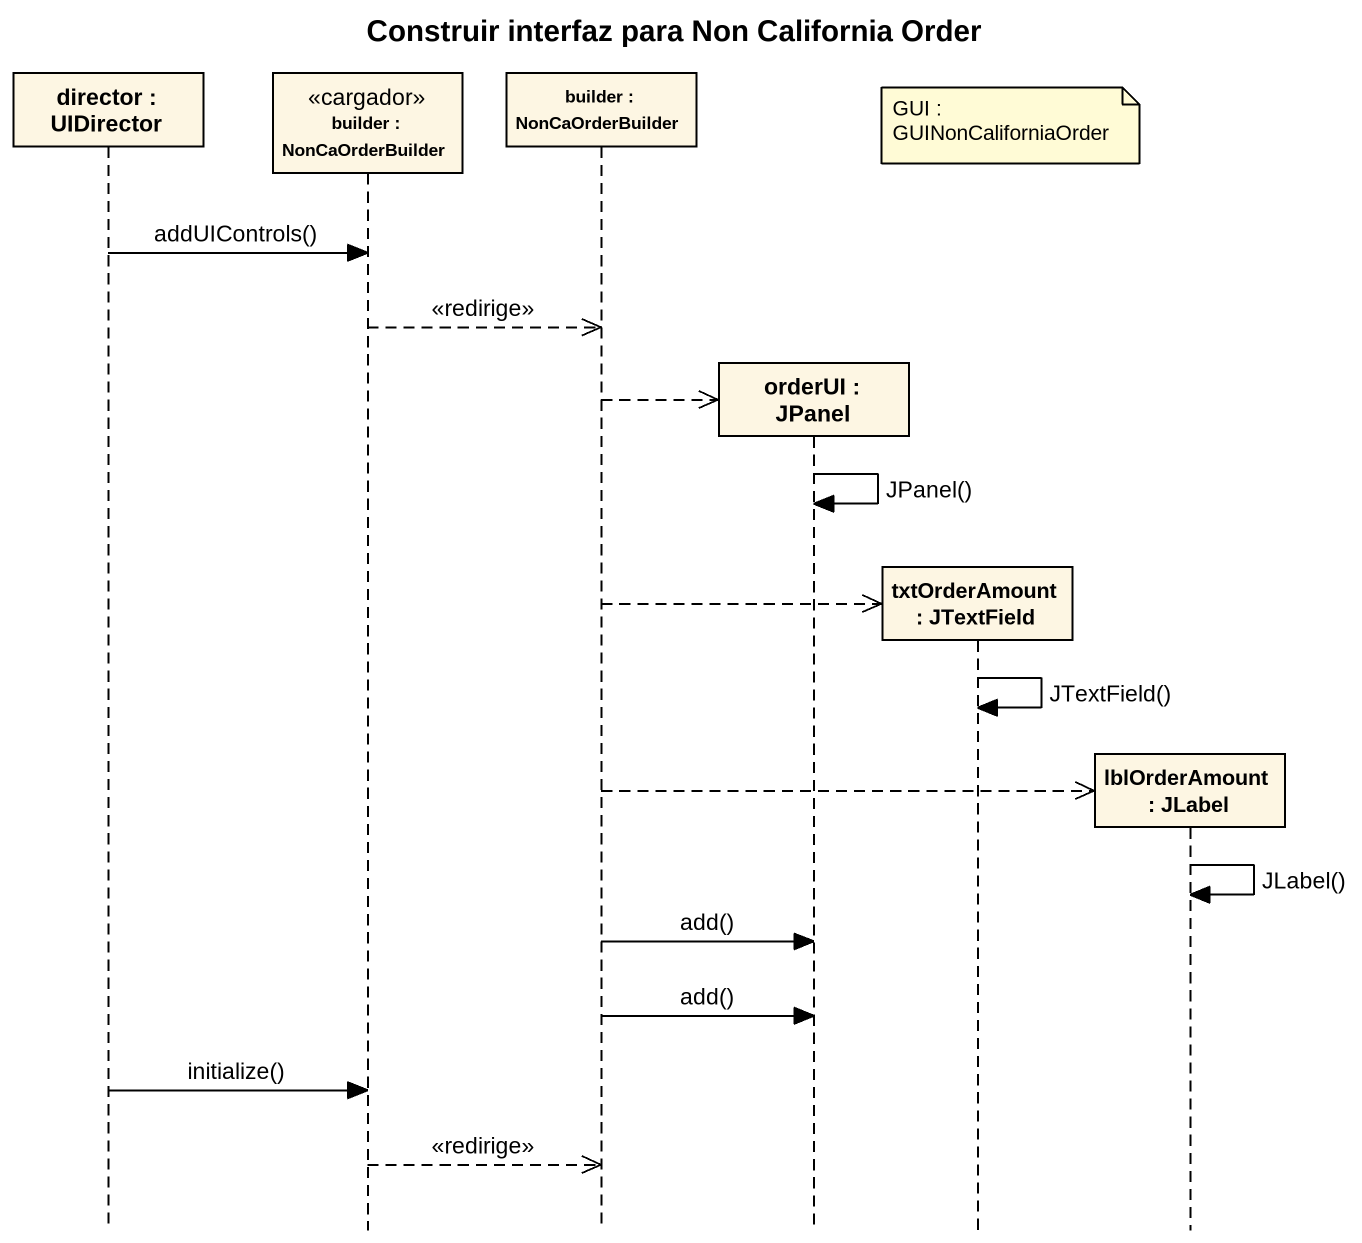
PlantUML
@startuml
title Construir interfaz para Non California Order
hide footbox
participant "director : UIDirector" as director
participant "builder : NonCaOrderBuilder" as builder <<cargador>>
participant "builder : NonCaOrderBuilder" as builder_2
participant "orderUI : JPanel" as orderUI
participant "txtOrderAmount : JTextField" as txtOrderAmount
participant "lblOrderAmount : JLabel" as lblOrderAmount

note over txtOrderAmount : GUI : GUINonCaliforniaOrder
director -> builder : addUIControls()
builder -->> builder_2 : <<redirige>>
builder_2 -->> orderUI **
orderUI -> orderUI : JPanel()
builder_2 -->> txtOrderAmount **
txtOrderAmount -> txtOrderAmount : JTextField()
builder_2 -->> lblOrderAmount **
lblOrderAmount -> lblOrderAmount : JLabel()
builder_2 -> orderUI : add()
builder_2 -> orderUI : add()
director -> builder : initialize()
builder -->> builder_2 : <<redirige>>
@enduml
